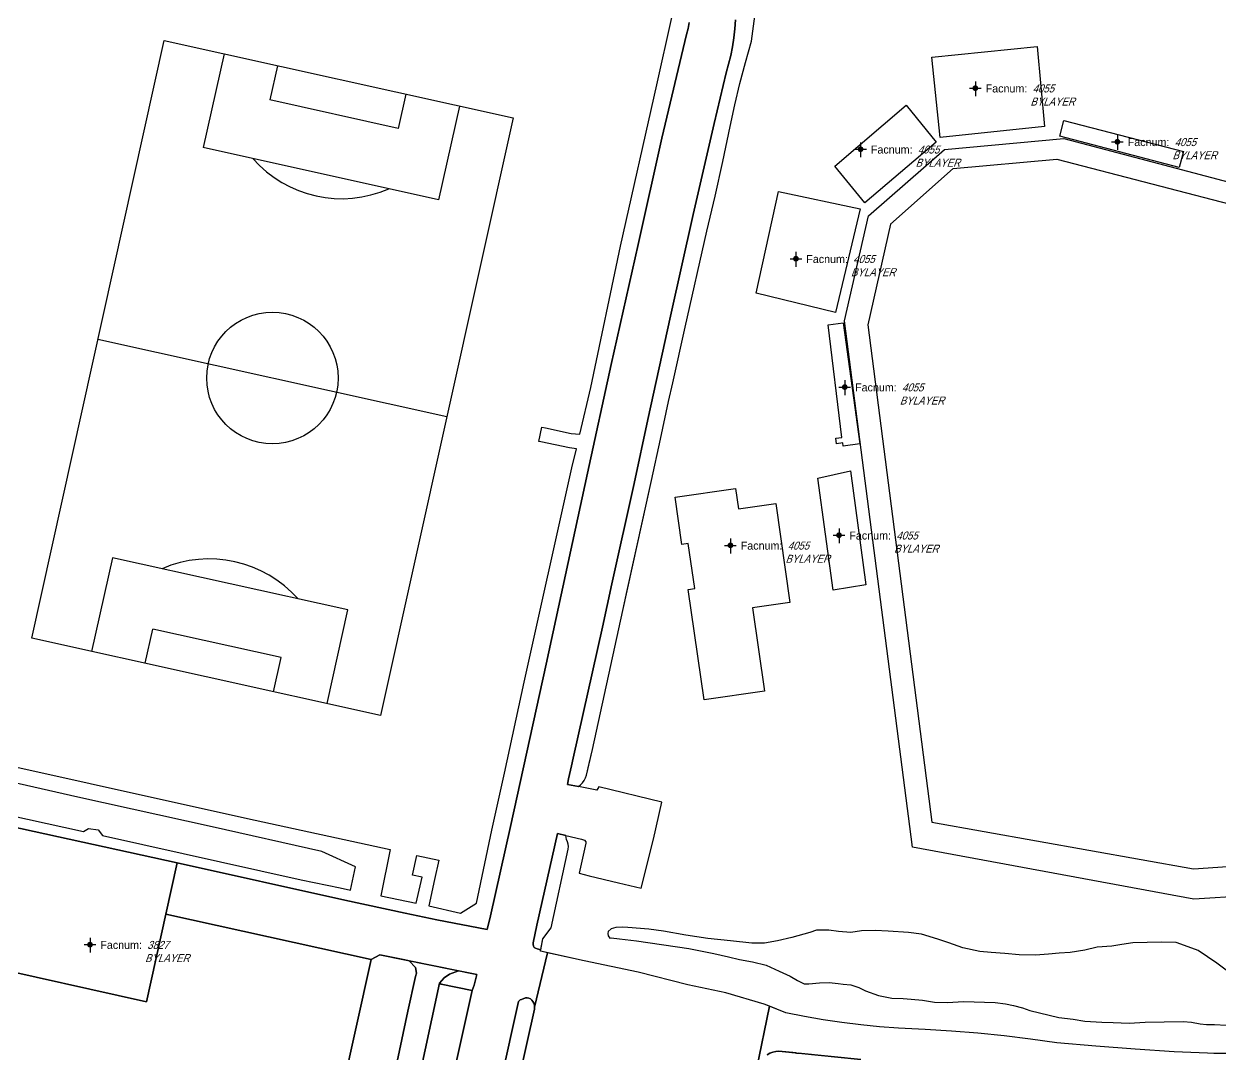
# Model space of a CAD drawing. Header units: inches. Extents: x 1273557 to 1282364, y 239587 to 246310.
# Drawn here: x 1278709 to 1279336, y 241921 to 242461 of the extents above; entities that cross this region are included whole.
import ezdxf
from ezdxf.enums import TextEntityAlignment as Align

# ---------------------------------------------------------------- set-up
doc = ezdxf.new("R2010")
doc.units = ezdxf.units.IN
doc.header["$MEASUREMENT"] = 0
doc.linetypes.add('DASHED2', pattern=[0.375, 0.25, -0.125])
doc.layers.add('BLDG-DATA', color=159, linetype='DASHED2', lineweight=30)
for name, color, linetype in [('BLDG-UW', 231, 'Continuous'), ('GRASS', 3, 'Continuous'), ('GRASS-ISLAND', 22, 'Continuous'), ('MISC-SURF-FEAT', 40, 'Continuous'), ('PATH', 253, 'Continuous'), ('PATH-ISLAND', 252, 'Continuous'), ('PRKG-DATA', 255, 'Continuous'), ('PRKG-UW', 6, 'Continuous'), ('STREET-UW', 50, 'Continuous'), ('Water_Source', 133, 'Continuous')]:
    doc.layers.add(name, color=color, linetype=linetype)
doc.styles.add('SS_LITE', font='FRABK.TTF', dxfattribs={"height": 16})

# ---------------------------------------------------------------- blocks, each defined once
blk = doc.blocks.new('*U1')
for p, q in [((-3.08, 0), (3.08, 0)), ((0, 3.55), (0, -4.2))]:
    blk.add_line(p, q)
at = {"const_width": 1.5}
blk.add_lwpolyline([(-0.75, 0, 1), (0.75, 0, 1)], format="xyb", close=True, dxfattribs=at)
at = {"layer": 'BLDG-DATA', "color": 1, "style": 'SS_LITE'}
blk.add_text('Facnum:', height=4.2, dxfattribs=at).set_placement((27.26, -2.25), align=Align.RIGHT)
at = {"layer": 'BLDG-DATA', "color": 7, "style": 'SS_LITE', "oblique": 20, "width": 0.9, "flags": 8}
for tag, p in [('FACNUM', (29.98, -2.25)), ('OBJECT', (28.84, -9.16))]:
    blk.add_attdef(tag, p, '', height=4.2, dxfattribs=at)
blk = doc.blocks.new('*U8')
for p, q in [((-3.08, 0), (3.08, 0)), ((0, 3.55), (0, -4.2))]:
    blk.add_line(p, q)
at = {"const_width": 1.5}
blk.add_lwpolyline([(-0.75, 0, 1), (0.75, 0, 1)], format="xyb", close=True, dxfattribs=at)
at = {"layer": 'PRKG-DATA', "color": 1, "style": 'SS_LITE'}
blk.add_text('Facnum:', height=4.2, dxfattribs=at).set_placement((27.26, -2.25), align=Align.RIGHT)
at = {"layer": 'PRKG-DATA', "color": 7, "style": 'SS_LITE', "oblique": 20, "width": 0.9, "flags": 8}
for tag, p in [('FACNUM', (29.98, -2.25)), ('OBJECT', (28.84, -9.16))]:
    blk.add_attdef(tag, p, '', height=4.2, dxfattribs=at)

msp = doc.modelspace()

# ---------------------------------------------------------------- linework, layer by layer
at = {"layer": 'BLDG-UW'}
for points in [[(1279185.12, 242443.3), (1279240.32, 242449), (1279244.13, 242406.94), (1279189.41, 242401.34)], [(1279134.11, 242386.31), (1279171.57, 242418.15), (1279187.32, 242398.8), (1279149.86, 242366.96)], [(1279254.3, 242410.26), (1279317.02, 242393.95), (1279314.85, 242385.59), (1279252.13, 242401.9)], [(1279104.57, 242373.02), (1279147.47, 242363.91), (1279134.58, 242309.56), (1279092.88, 242319.59)], [(1279138.5, 242304.1), (1279147.22, 242240.53), (1279138.55, 242239.34), (1279138.31, 242241.07), (1279134.99, 242240.61), (1279134.59, 242243.49), (1279137.9, 242243.94), (1279130.72, 242303.07)], [(1279142.33, 242226.48), (1279150.37, 242166.66), (1279133.22, 242163.8), (1279125.26, 242222.62)], [(1279050.37, 242212.57), (1279082.07, 242217.1), (1279083.6, 242206.47), (1279103.15, 242209.26), (1279110.55, 242157.41), (1279090.99, 242154.62), (1279097.25, 242110.82), (1279065.55, 242106.29), (1279057.28, 242164.19), (1279060.63, 242164.66), (1279057.29, 242188.33), (1279053.9, 242187.84), (1279050.37, 242212.57)]]:
    msp.add_lwpolyline(points, close=True, dxfattribs=at)
msp.add_lwpolyline([(1278868.04, 241866.88), (1278890.88, 241970.14), (1278783.2, 241993.96), (1278773.1, 241948.04), (1278685.27, 241967.47), (1278695.41, 242013.37), (1278586.27, 242037.5), (1278590.79, 242057.96), (1278603.99, 242117.62), (1278463.09, 242148.78), (1278461.71, 242149.08), (1278412.44, 241926.25), (1278556.11, 241894.48)], dxfattribs=at)
at = {"layer": 'GRASS', "linetype": 'Continuous', "lineweight": 25}
for points in [[(1278660.83, 242080.78), (1278826.08, 242044.11), (1278900.86, 242027.8), (1278896.04, 242003.56), (1278914.47, 241999.66), (1278917.58, 242013.36), (1278912.65, 242014.48), (1278914.89, 242024.74), (1278926.39, 242022.24), (1278924.14, 242012.04), (1278921.14, 241998.23), (1278937.8, 241994.49), (1278946.1, 241999.68), (1278954.25, 242037.95), (1278960.81, 242067.93), (1278971.25, 242115.58), (1278996.21, 242228.07), (1278998.56, 242237.99), (1278994.99, 242238.51), (1278980, 242241.65), (1278978.79, 242241.83), (1278980.48, 242249.41), (1278982.41, 242249.07), (1278995.91, 242245.96), (1279000.36, 242245.59), (1279006.19, 242270.17), (1279021.75, 242344.29), (1279040.82, 242428.96), (1279048.57, 242464.22)], [(1278651.72, 242056.68), (1278739.98, 242037.31), (1278742.56, 242038.9), (1278747.72, 242038.11), (1278749.96, 242035.18), (1278854.23, 242011.98), (1278874.72, 242007.7), (1278880.11, 242006.57), (1278882.74, 242018.85), (1278864.97, 242026.81), (1278807.53, 242039.76), (1278737.03, 242055.25), (1278677.61, 242068.81)]]:
    msp.add_lwpolyline(points, dxfattribs=at)
at = {"layer": 'GRASS'}
for points in [[(1279340.15, 241920.83), (1279332.91, 241920.9), (1279329.6, 241920.98), (1279312.22, 241921.76), (1279291.66, 241923.09), (1279271.13, 241924.69), (1279250.61, 241926.55), (1279236.84, 241928.42), (1279223.03, 241930.06), (1279209.2, 241931.45), (1279195.35, 241932.61), (1279181.47, 241933.53), (1279167.59, 241934.21), (1279157.65, 241934.92), (1279147.74, 241935.88), (1279137.85, 241937.1), (1279128, 241938.57), (1279118.19, 241940.28), (1279108.42, 241942.25), (1279097.03, 241946.72), (1279076.99, 241952.76), (1279057.01, 241956.92), (1279031.02, 241963.55), (1279002.7, 241969.47), (1278980.53, 241974.34), (1278979.8, 241974.53), (1278980.96, 241981), (1278985.41, 241986.85), (1278994.32, 242028.11), (1278994.44, 242029.39), (1278994.33, 242030.67), (1278993.99, 242031.91), (1278993.44, 242033.07), (1278992.96, 242035.27), (1279001.31, 242033.29), (1279002.86, 242032.7), (1279003.44, 242031.9), (1279003.57, 242031.25), (1279000.02, 242015.4), (1279005.29, 242014.13), (1279020.66, 242010.45), (1279032.6, 242007.59), (1279039.03, 242033.3), (1279043.34, 242052.69), (1279010.27, 242060.7), (1279009.23, 242058.97), (1278999.59, 242060.98), (1279000.77, 242061.85), (1279001.82, 242062.89), (1279002.69, 242064.08), (1279003.38, 242065.39), (1279003.87, 242066.79), (1279006.97, 242080.28), (1279022.98, 242153.15), (1279037.99, 242221.3), (1279042.67, 242243.12), (1279046.97, 242262.79), (1279049.11, 242272.63), (1279055.62, 242301.73), (1279067.05, 242352.22), (1279071.42, 242370.44), (1279075.48, 242388.72), (1279079.25, 242407.07), (1279081.71, 242418.32), (1279084.38, 242429.52), (1279087.26, 242440.67), (1279090.35, 242451.77), (1279091.56, 242459.68), (1279092.39, 242466.19)], [(1278964.49, 241890.05), (1278976.51, 241944.15), (1278976.66, 241945.2), (1278976.56, 241946.26), (1278976.23, 241947.27), (1278975.67, 241948.18), (1278975.15, 241948.89), (1278974.47, 241949.46), (1278973.68, 241949.86), (1278972.82, 241950.06), (1278971.94, 241950.05), (1278969.8, 241949.28), (1278969.11, 241948.99), (1278968.12, 241948.07), (1278950.1, 241866.07)]]:
    msp.add_lwpolyline(points, dxfattribs=at)
for points in [[(1278910.21, 241942.99), (1278914.2, 241961.19), (1278914.63, 241962.99), (1278914.12, 241966.06), (1278910.77, 241969.53), (1278908.56, 241969.98), (1278895.39, 241972.64), (1278890.88, 241970.14), (1278868.04, 241866.88), (1278868.04, 241866.86), (1278870.95, 241866.15), (1278880.96, 241865.34), (1278895.78, 241875.43)], [(1278946.27, 241962.36), (1278936.66, 241964.3), (1278932.02, 241962.52), (1278929.27, 241960.63), (1278926.84, 241957.7), (1278927.71, 241957.32), (1278943.95, 241953.87), (1278944.92, 241956.65)]]:
    msp.add_lwpolyline(points, close=True, dxfattribs=at)
msp.add_lwpolyline([(1279147.74, 241917.73), (1279114.98, 241921.1, -0.624659), (1279113.91, 241921.21), (1279104.81, 241922.15), (1279103.19, 241921.96), (1279101.6, 241921.58), (1279100.08, 241920.99), (1279098.64, 241920.22)], format="xyb", dxfattribs=at)
at = {"layer": 'GRASS-ISLAND'}
for points in [[(1279185.12, 242443.3), (1279240.32, 242449), (1279244.13, 242406.94), (1279189.41, 242401.34)], [(1279134.11, 242386.31), (1279171.57, 242418.15), (1279187.32, 242398.8), (1279149.86, 242366.96)], [(1279254.3, 242410.26), (1279317.02, 242393.95), (1279314.85, 242385.59), (1279252.13, 242401.9)], [(1279104.57, 242373.02), (1279147.47, 242363.91), (1279134.58, 242309.56), (1279092.88, 242319.59)], [(1279138.5, 242304.1), (1279147.22, 242240.53), (1279138.55, 242239.34), (1279138.31, 242241.07), (1279134.99, 242240.61), (1279134.59, 242243.49), (1279137.9, 242243.94), (1279130.72, 242303.07)], [(1279142.33, 242226.48), (1279150.37, 242166.66), (1279133.22, 242163.8), (1279125.26, 242222.62)], [(1279050.37, 242212.57), (1279082.07, 242217.1), (1279083.6, 242206.47), (1279103.15, 242209.26), (1279110.55, 242157.41), (1279090.99, 242154.62), (1279097.25, 242110.82), (1279065.55, 242106.29), (1279057.28, 242164.19), (1279060.63, 242164.66), (1279057.29, 242188.33), (1279053.9, 242187.84), (1279050.37, 242212.57)]]:
    msp.add_lwpolyline(points, close=True, dxfattribs=at)
msp.add_lwpolyline([(1279339.47, 241964.52), (1279334.49, 241968.3), (1279324.72, 241974.95), (1279319.47, 241976.74), (1279313.13, 241979), (1279305.52, 241979.31), (1279290.5, 241978.92), (1279284.63, 241978.08), (1279279.42, 241977.22), (1279271.79, 241976.65), (1279265.24, 241975.05), (1279257.59, 241973.81), (1279251.84, 241973.52), (1279246.31, 241972.89), (1279239.45, 241972.4), (1279230.85, 241972.63), (1279223.36, 241973.26), (1279216.2, 241973.89), (1279210.15, 241974.38), (1279201.26, 241976.37), (1279194.04, 241978.88), (1279188.13, 241980.79), (1279179.59, 241983.44), (1279172.77, 241984.39), (1279162.08, 241985.11), (1279155.25, 241985.4), (1279148.18, 241985.25), (1279142.53, 241984.4), (1279136.03, 241984.79), (1279130.97, 241985.58), (1279124.57, 241985.53), (1279121.11, 241984.29), (1279111.56, 241981.78), (1279104, 241979.88), (1279097.24, 241978.73), (1279090.62, 241978.68), (1279079.5, 241979.96), (1279067.61, 241981.15), (1279056.07, 241982.99), (1279044.32, 241985.06), (1279036.62, 241986.14), (1279025.6, 241986.98), (1279022.74, 241987.05), (1279019.2, 241986.92), (1279016.87, 241986.32), (1279015.18, 241984.93), (1279015.03, 241983.72), (1279015.22, 241982.5), (1279016.08, 241981.37), (1279016.82, 241981.48), (1279021.22, 241980.93), (1279030.02, 241979.93), (1279057.62, 241975.9), (1279070.69, 241973.36), (1279078.37, 241971.61), (1279084.18, 241970.25), (1279090.88, 241968.97), (1279098.12, 241967.13), (1279104.88, 241963.98), (1279110.78, 241961.4), (1279114.58, 241959.2), (1279118.07, 241957.34), (1279120.49, 241957.39), (1279126.14, 241957.91), (1279131.22, 241958.11), (1279135.95, 241957.65), (1279138.59, 241957.26), (1279142.55, 241956.82), (1279146.82, 241955.5), (1279150.31, 241953.75), (1279157.09, 241951.37), (1279164.01, 241949.87), (1279170.07, 241949.71), (1279174.26, 241949.38), (1279180.2, 241948.79), (1279186.36, 241947.74), (1279193.31, 241947.56), (1279201.6, 241948.23), (1279218.25, 241947.69), (1279223.64, 241947), (1279227.92, 241946.01), (1279232.53, 241944.79), (1279236.46, 241943.47), (1279251.6, 241939.77), (1279259.19, 241938.91), (1279265.24, 241937.87), (1279274.27, 241937.31), (1279280.23, 241937.15), (1279288.6, 241936.72), (1279296.9, 241937.38), (1279316.88, 241937.64), (1279321.18, 241937.31), (1279325.79, 241936.42), (1279329.09, 241936.11), (1279333.4, 241936), (1279339.46, 241935.73)], dxfattribs=at)
at = {"layer": 'MISC-SURF-FEAT'}
for p, q in [((1278712.87, 242138.71), (1278782.32, 242452.07)), ((1278782.32, 242452.07), (1278965.34, 242411.51)), ((1278813.71, 242445.11), (1278802.83, 242396.01)), ((1278841.8, 242438.89), (1278837.82, 242420.94)), ((1278905.13, 242406.02), (1278837.82, 242420.94)), ((1278909.11, 242423.97), (1278905.13, 242406.02)), ((1278937.2, 242417.74), (1278926.31, 242368.64)), ((1278965.34, 242411.51), (1278895.89, 242098.15)), ((1279191.7, 242394.95), (1279254.23, 242400.82)), ((1279254.23, 242400.82), (1279528.32, 242328.2)), ((1278926.31, 242368.64), (1278802.83, 242396.01)), ((1279151.77, 242360.18), (1279191.7, 242394.95)), ((1279196.2, 242384.94), (1279250.68, 242389.95)), ((1279250.68, 242389.95), (1279513.53, 242321.7)), ((1279163.35, 242355.83), (1279196.2, 242384.94)), ((1279139.19, 242305.04), (1279151.77, 242360.18)), ((1279163.35, 242355.83), (1279151.44, 242303.1)), ((1279174.83, 242029.05), (1279139.19, 242305.04)), ((1279151.44, 242303.1), (1279185.11, 242042.13)), ((1278930.61, 242254.83), (1278747.59, 242295.39)), ((1278755.14, 242180.85), (1278744.26, 242131.75)), ((1278878.63, 242153.48), (1278755.14, 242180.85)), ((1278867.75, 242104.38), (1278878.63, 242153.48)), ((1278772.35, 242125.53), (1278776.32, 242143.48)), ((1278843.64, 242128.56), (1278776.32, 242143.48)), ((1278895.89, 242098.15), (1278712.87, 242138.71)), ((1278839.66, 242110.61), (1278843.64, 242128.56)), ((1279185.11, 242042.13), (1279322.27, 242017.69)), ((1279322.46, 242001.83), (1279174.83, 242029.05)), ((1279322.27, 242017.69), (1279406.66, 242023.81)), ((1279367.12, 242004.54), (1279322.46, 242001.83))]:
    msp.add_line(p, q, dxfattribs=at)
msp.add_circle((1278839.1, 242275.11), 34.48, dxfattribs=at)
for centre, radius, start, end in [((1278875.33, 242430.87), 61.7, 221.20581, 293.80048), ((1278806.05, 242118.29), 61.97, 41.38016, 113.62612)]:
    msp.add_arc(centre, radius, start, end, dxfattribs=at)
at = {"layer": 'PATH'}
for points in [[(1279082, 242462.96), (1279081.68, 242458.25), (1279081.15, 242453.56), (1279080.44, 242448.88), (1279079.53, 242444.25), (1279078.41, 242439.66), (1279077.1, 242435.09), (1279070.87, 242408.56), (1279059.86, 242360.9), (1279047.86, 242307.56), (1279036.13, 242253.32), (1279028.9, 242219.8), (1279017.21, 242167.12), (1279012.18, 242144.45), (1278996.9, 242075.67), (1278996.02, 242071.69), (1278994.5, 242064.92), (1278993.84, 242062.01), (1278999.59, 242060.98), (1279000.77, 242061.85), (1279001.82, 242062.89), (1279002.69, 242064.08), (1279003.38, 242065.39), (1279003.87, 242066.79), (1279005.3, 242073.01), (1279006.97, 242080.28), (1279022.98, 242153.15), (1279025.29, 242163.66), (1279037.99, 242221.3), (1279042.67, 242243.12), (1279046.97, 242262.79), (1279049.11, 242272.63), (1279055.62, 242301.73), (1279067.05, 242352.22), (1279071.42, 242370.44), (1279075.48, 242388.72), (1279079.25, 242407.07), (1279081.71, 242418.32), (1279084.38, 242429.52), (1279087.26, 242440.67), (1279090.35, 242451.77), (1279091.56, 242459.68), (1279092.39, 242466.19)], [(1278701.34, 242040.16), (1278789.1, 242020.81), (1278877.07, 242001.34), (1278908.76, 241994.51), (1278925.31, 241990.95), (1278951.83, 241985.84), (1278953.53, 241993.01), (1278964.06, 242039.84), (1278982.79, 242125.04), (1279004.38, 242225.28), (1279016.84, 242282.21), (1279030.98, 242345.14), (1279043.33, 242400.94), (1279056.4, 242455.22), (1279057.15, 242458.39), (1279057.67, 242461.63)], [(1278907.77, 241869.06), (1278926.84, 241957.7), (1278929.27, 241960.63), (1278932.02, 241962.52), (1278936.66, 241964.3), (1278910.77, 241969.53), (1278914.12, 241966.06), (1278914.63, 241962.99), (1278914.2, 241961.19), (1278910.21, 241942.99), (1278895.78, 241875.43)]]:
    msp.add_lwpolyline(points, dxfattribs=at)
msp.add_lwpolyline([(1278992.96, 242035.28), (1278988.61, 242036.3), (1278977.77, 241988.25), (1278975.87, 241978.86), (1278975.83, 241978.04), (1278976.04, 241977.24), (1278976.5, 241976.54), (1278977.14, 241976.03), (1278977.92, 241975.74), (1278979.94, 241975.29), (1278980.96, 241981), (1278985.41, 241986.85), (1278994.32, 242028.11), (1278994.44, 242029.39), (1278994.33, 242030.67), (1278993.99, 242031.91), (1278993.44, 242033.07), (1278992.96, 242035.27)], close=True, dxfattribs=at)
at = {"layer": 'PATH-ISLAND'}
for points in [[(1278660.83, 242080.78), (1278826.08, 242044.11), (1278900.86, 242027.8), (1278896.04, 242003.56), (1278914.47, 241999.66), (1278917.58, 242013.36), (1278912.65, 242014.48), (1278914.89, 242024.74), (1278926.39, 242022.24), (1278924.14, 242012.04), (1278921.14, 241998.23), (1278937.8, 241994.49), (1278946.1, 241999.68), (1278954.25, 242037.95), (1278960.81, 242067.93), (1278971.25, 242115.58), (1278996.21, 242228.07), (1278998.56, 242237.99), (1278994.99, 242238.51), (1278980, 242241.65), (1278978.79, 242241.83), (1278980.48, 242249.41), (1278982.41, 242249.07), (1278995.91, 242245.96), (1279000.36, 242245.59), (1279006.19, 242270.17), (1279021.75, 242344.29), (1279040.82, 242428.96), (1279048.57, 242464.22)], [(1278651.72, 242056.68), (1278739.98, 242037.31), (1278742.56, 242038.9), (1278747.72, 242038.11), (1278749.96, 242035.18), (1278854.23, 242011.98), (1278874.72, 242007.7), (1278880.11, 242006.57), (1278882.74, 242018.85), (1278864.97, 242026.81), (1278807.53, 242039.76), (1278737.03, 242055.25), (1278677.61, 242068.81)]]:
    msp.add_lwpolyline(points, dxfattribs=at)
at = {"layer": 'PRKG-UW'}
for points in [[(1278789.1, 242020.81), (1278701.34, 242040.16), (1278695.35, 242013.38), (1278695.41, 242013.37), (1278685.27, 241967.47), (1278773.1, 241948.04), (1278783.2, 241993.96)], [(1278943.95, 241953.87), (1278927.71, 241957.32), (1278926.84, 241957.7), (1278907.77, 241869.06), (1278908.54, 241868.81), (1278922.74, 241865.37), (1278923.23, 241864.99), (1278923.55, 241864.45), (1278923.7, 241863.45)]]:
    msp.add_lwpolyline(points, close=True, dxfattribs=at)
msp.add_lwpolyline([(1279092.97, 241912.52), (1279099.85, 241945.61), (1279097.03, 241946.72), (1279076.99, 241952.76), (1279057.01, 241956.92), (1279031.02, 241963.55), (1279002.7, 241969.47), (1278983.35, 241973.72), (1278976.66, 241945.2), (1278976.51, 241944.15), (1278964.49, 241890.05)], dxfattribs=at)
at = {"layer": 'STREET-UW'}
for points in [[(1278950.1, 241866.07), (1278968.12, 241948.07), (1278969.11, 241948.99), (1278969.8, 241949.28), (1278971.94, 241950.05), (1278972.82, 241950.06), (1278973.68, 241949.86), (1278974.47, 241949.46), (1278975.15, 241948.89), (1278975.67, 241948.18), (1278976.23, 241947.27), (1278976.56, 241946.26), (1278976.66, 241945.2), (1278976.66, 241945.2), (1278983.35, 241973.72), (1278980.53, 241974.34), (1278979.8, 241974.53), (1278979.94, 241975.29), (1278977.92, 241975.74), (1278977.14, 241976.03), (1278976.5, 241976.54), (1278976.04, 241977.24), (1278975.83, 241978.04), (1278975.87, 241978.86), (1278977.77, 241988.25), (1278988.61, 242036.3), (1278992.96, 242035.28), (1278992.96, 242035.27), (1279001.31, 242033.29), (1279002.86, 242032.7), (1279003.44, 242031.9), (1279003.57, 242031.25), (1279000.02, 242015.4), (1279005.29, 242014.13), (1279020.66, 242010.45), (1279032.6, 242007.59), (1279039.03, 242033.3), (1279043.34, 242052.69), (1279010.27, 242060.7), (1279009.23, 242058.97), (1278999.59, 242060.98), (1278993.84, 242062.01), (1278994.5, 242064.92), (1278996.02, 242071.69), (1278996.9, 242075.67), (1279012.18, 242144.45), (1279017.21, 242167.12), (1279028.9, 242219.8), (1279036.13, 242253.32), (1279047.86, 242307.56), (1279059.86, 242360.9), (1279070.87, 242408.56), (1279077.1, 242435.09), (1279078.41, 242439.66), (1279079.53, 242444.25), (1279080.44, 242448.88), (1279081.15, 242453.56), (1279081.68, 242458.25), (1279082, 242462.96)], [(1279057.67, 242461.63), (1279057.15, 242458.39), (1279056.4, 242455.22), (1279043.33, 242400.94), (1279030.98, 242345.14), (1279016.84, 242282.21), (1279004.38, 242225.28), (1278982.79, 242125.04), (1278964.06, 242039.84), (1278953.53, 241993.01), (1278951.83, 241985.84), (1278925.31, 241990.95), (1278908.76, 241994.51), (1278877.07, 242001.34), (1278789.1, 242020.81), (1278783.2, 241993.96), (1278890.88, 241970.14), (1278895.39, 241972.64), (1278946.27, 241962.36), (1278944.92, 241956.65), (1278943.95, 241953.87), (1278923.7, 241863.45)], [(1279340.15, 241920.83), (1279332.91, 241920.9), (1279329.6, 241920.98), (1279312.22, 241921.76), (1279291.66, 241923.09), (1279271.13, 241924.69), (1279250.61, 241926.55), (1279236.84, 241928.42), (1279223.03, 241930.06), (1279209.2, 241931.45), (1279195.35, 241932.61), (1279181.47, 241933.53), (1279167.59, 241934.21), (1279157.65, 241934.92), (1279147.74, 241935.88), (1279137.85, 241937.1), (1279128, 241938.57), (1279118.19, 241940.28), (1279108.42, 241942.25), (1279099.85, 241945.61), (1279092.97, 241912.52)], [(1279098.64, 241920.22), (1279100.08, 241920.99), (1279101.6, 241921.58), (1279103.19, 241921.96), (1279104.81, 241922.15), (1279147.74, 241917.73)]]:
    msp.add_lwpolyline(points, dxfattribs=at)
at = {"layer": 'Water_Source'}
msp.add_lwpolyline([(1279339.47, 241964.52), (1279334.49, 241968.3), (1279324.72, 241974.95), (1279319.47, 241976.74), (1279313.13, 241979), (1279305.52, 241979.31), (1279290.5, 241978.92), (1279284.63, 241978.08), (1279279.42, 241977.22), (1279271.79, 241976.65), (1279265.24, 241975.05), (1279257.59, 241973.81), (1279251.84, 241973.52), (1279246.31, 241972.89), (1279239.45, 241972.4), (1279230.85, 241972.63), (1279223.36, 241973.26), (1279216.2, 241973.89), (1279210.15, 241974.38), (1279201.26, 241976.37), (1279194.04, 241978.88), (1279188.13, 241980.79), (1279179.59, 241983.44), (1279172.77, 241984.39), (1279162.08, 241985.11), (1279155.25, 241985.4), (1279148.18, 241985.25), (1279142.53, 241984.4), (1279136.03, 241984.79), (1279130.97, 241985.58), (1279124.57, 241985.53), (1279121.11, 241984.29), (1279111.56, 241981.78), (1279104, 241979.88), (1279097.24, 241978.73), (1279090.62, 241978.68), (1279079.5, 241979.96), (1279067.61, 241981.15), (1279056.07, 241982.99), (1279044.32, 241985.06), (1279036.62, 241986.14), (1279025.6, 241986.98), (1279022.74, 241987.05), (1279019.2, 241986.92), (1279016.87, 241986.32), (1279015.18, 241984.93), (1279015.03, 241983.72), (1279015.22, 241982.5), (1279016.08, 241981.37), (1279016.82, 241981.48), (1279021.22, 241980.93), (1279030.02, 241979.93), (1279057.62, 241975.9), (1279070.69, 241973.36), (1279078.37, 241971.61), (1279084.18, 241970.25), (1279090.88, 241968.97), (1279098.12, 241967.13), (1279104.88, 241963.98), (1279110.78, 241961.4), (1279114.58, 241959.2), (1279118.07, 241957.34), (1279120.49, 241957.39), (1279126.14, 241957.91), (1279131.22, 241958.11), (1279135.95, 241957.65), (1279138.59, 241957.26), (1279142.55, 241956.82), (1279146.82, 241955.5), (1279150.31, 241953.75), (1279157.09, 241951.37), (1279164.01, 241949.87), (1279170.07, 241949.71), (1279174.26, 241949.38), (1279180.2, 241948.79), (1279186.36, 241947.74), (1279193.31, 241947.56), (1279201.6, 241948.23), (1279218.25, 241947.69), (1279223.64, 241947), (1279227.92, 241946.01), (1279232.53, 241944.79), (1279236.46, 241943.47), (1279251.6, 241939.77), (1279259.19, 241938.91), (1279265.24, 241937.87), (1279274.27, 241937.31), (1279280.23, 241937.15), (1279288.6, 241936.72), (1279296.9, 241937.38), (1279316.88, 241937.64), (1279321.18, 241937.31), (1279325.79, 241936.42), (1279329.09, 241936.11), (1279333.4, 241936), (1279339.46, 241935.73)], dxfattribs=at)

# ---------------------------------------------------------------- block references
at = {"layer": 'BLDG-DATA'}
ref = msp.add_blockref('*U1', (1279207.87, 242427.13), dxfattribs=at)
ref.add_attrib('FACNUM', '4055', (1279237.86, 242424.89), dxfattribs={"color": 7, "height": 4.2, "style": 'SS_LITE', "oblique": 20, "width": 0.9})
ref.add_attrib('OBJECT', 'BYLAYER', (1279236.71, 242417.98), dxfattribs={"color": 7, "height": 4.2, "style": 'SS_LITE', "oblique": 20, "width": 0.9})
ref = msp.add_blockref('*U1', (1279282.39, 242399.01), dxfattribs=at)
ref.add_attrib('FACNUM', '4055', (1279312.37, 242396.76), dxfattribs={"color": 7, "height": 4.2, "style": 'SS_LITE', "oblique": 20, "width": 0.9})
ref.add_attrib('OBJECT', 'BYLAYER', (1279311.23, 242389.85), dxfattribs={"color": 7, "height": 4.2, "style": 'SS_LITE', "oblique": 20, "width": 0.9})
ref = msp.add_blockref('*U1', (1279147.66, 242395.09), dxfattribs=at)
ref.add_attrib('FACNUM', '4055', (1279177.65, 242392.84), dxfattribs={"color": 7, "height": 4.2, "style": 'SS_LITE', "oblique": 20, "width": 0.9})
ref.add_attrib('OBJECT', 'BYLAYER', (1279176.5, 242385.93), dxfattribs={"color": 7, "height": 4.2, "style": 'SS_LITE', "oblique": 20, "width": 0.9})
ref = msp.add_blockref('*U1', (1279113.75, 242337.68), dxfattribs=at)
ref.add_attrib('FACNUM', '4055', (1279143.73, 242335.43), dxfattribs={"color": 7, "height": 4.2, "style": 'SS_LITE', "oblique": 20, "width": 0.9})
ref.add_attrib('OBJECT', 'BYLAYER', (1279142.59, 242328.53), dxfattribs={"color": 7, "height": 4.2, "style": 'SS_LITE', "oblique": 20, "width": 0.9})
ref = msp.add_blockref('*U1', (1279139.36, 242270.36), dxfattribs=at)
ref.add_attrib('FACNUM', '4055', (1279169.34, 242268.11), dxfattribs={"color": 7, "height": 4.2, "style": 'SS_LITE', "oblique": 20, "width": 0.9})
ref.add_attrib('OBJECT', 'BYLAYER', (1279168.2, 242261.21), dxfattribs={"color": 7, "height": 4.2, "style": 'SS_LITE', "oblique": 20, "width": 0.9})
ref = msp.add_blockref('*U1', (1279136.36, 242192.67), dxfattribs=at)
ref.add_attrib('FACNUM', '4055', (1279166.34, 242190.42), dxfattribs={"color": 7, "height": 4.2, "style": 'SS_LITE', "oblique": 20, "width": 0.9})
ref.add_attrib('OBJECT', 'BYLAYER', (1279165.2, 242183.51), dxfattribs={"color": 7, "height": 4.2, "style": 'SS_LITE', "oblique": 20, "width": 0.9})
ref = msp.add_blockref('*U1', (1279079.38, 242187.37), dxfattribs=at)
ref.add_attrib('FACNUM', '4055', (1279109.36, 242185.12), dxfattribs={"color": 7, "height": 4.2, "style": 'SS_LITE', "oblique": 20, "width": 0.9})
ref.add_attrib('OBJECT', 'BYLAYER', (1279108.22, 242178.21), dxfattribs={"color": 7, "height": 4.2, "style": 'SS_LITE', "oblique": 20, "width": 0.9})
at = {"layer": 'PRKG-DATA'}
ref = msp.add_blockref('*U8', (1278743.41, 241977.96), dxfattribs=at)
ref.add_attrib('FACNUM', '3827', (1278773.39, 241975.71), dxfattribs={"color": 7, "height": 4.2, "style": 'SS_LITE', "oblique": 20, "width": 0.9})
ref.add_attrib('OBJECT', 'BYLAYER', (1278772.24, 241968.8), dxfattribs={"color": 7, "height": 4.2, "style": 'SS_LITE', "oblique": 20, "width": 0.9})

doc.saveas('drawing.dxf')
